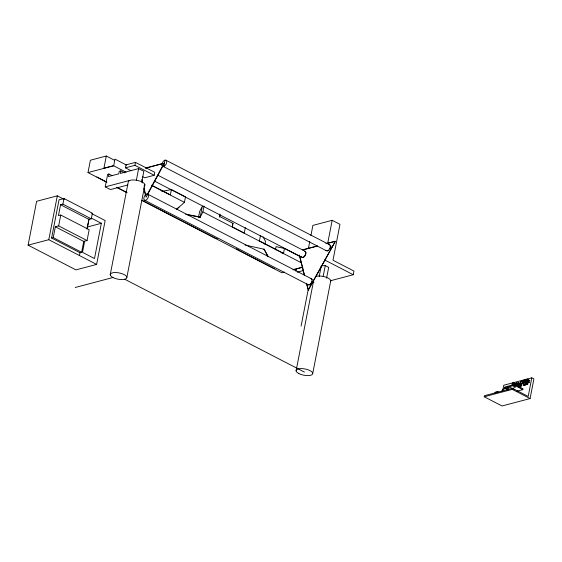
<?xml version="1.0" encoding="UTF-8"?>
<svg xmlns="http://www.w3.org/2000/svg" width="562" height="562" viewBox="0 0 562 562"><rect width="100%" height="100%" fill="white"/><g stroke="black" fill="none" stroke-linecap="round" stroke-linejoin="round"><path stroke-width="0.84" d="M517.7 383.944L517.686 384.52A0.857 0.485 -62.7 0 0 517.911 384.78C520.363 383.432 517.265 386.565 517.314 384.331C517.082 381.099 521.48 382.912 517.7 383.944L520.18 385.23L521.634 384.605M91.711 213.609L105.15 220.55L96.622 264.414L75.933 269.879L28.1 245.165L36.628 201.301L57.31 195.836L64.216 199.405M28.1 245.165L48.789 239.7L57.31 195.836M51.599 238.049L59.031 199.826L63.977 198.519L92.379 213.195L91.29 218.822L88.972 219.433L60.57 204.758L58.448 215.639L60.766 215.028L89.168 229.703L87.061 240.564L83.752 241.435L55.35 226.76L53.242 237.614L51.599 238.049L80.001 252.724L81.645 252.289L83.752 241.435M55.35 226.76L58.659 225.889L60.766 215.028M60.57 204.758L62.881 204.147L63.977 198.519M106.689 182.236L87.995 172.583L90.398 160.219L106.295 156.018L114.585 160.303M79.453 255.541L80.001 252.724M84.665 241.168L82.488 252.345L94.493 258.548L101.35 223.297L91.592 218.26M87.005 229.127L89.007 218.815M87.18 228.643L88.972 219.433M106.295 156.018L103.928 168.2L113.714 165.614M127.827 184.975L110.44 189.57L105.227 186.879L107.665 174.339L108.937 174.002L111.915 175.541M108.937 174.002L108.438 176.58L118.751 173.855L119.249 171.277L120.816 170.862L124.539 172.787M87.995 172.583L113.679 165.797L114.978 159.109L126.647 165.137M120.816 170.862L120.317 173.44L138.631 168.607L143.837 171.298L141.701 182.292M130.89 170.651L125.438 167.827L126.014 164.877L135.484 162.376L154.761 172.33L154.185 175.288L144.715 177.789L142.558 176.679M110.208 274.825L128.199 182.25A8.479 3.189 11 0 1 138.287 180.585A8.479 3.189 11 0 1 143.97 186.177M125.438 167.827L134.908 165.326L135.484 162.376M136.327 180.444L138.631 168.607M126.886 277.263L144.877 184.687M163.795 166.317A3.393 1.932 -62.7 0 0 166.703 161.617A3.393 1.932 -62.7 0 0 163.416 161.245A3.393 1.932 -62.7 0 0 162.755 166.197L163.795 166.317L164.996 160.142M176.594 209.345L184.434 202.355L185.502 196.833L171.41 189.556L170.377 194.888L151.656 185.214M179.004 207.195L176.63 209.162M198.477 217.41L199.608 211.607L202.313 206.268L200.177 217.227L186.451 214.551M200.177 217.227L202.882 211.888L204.034 205.987M220.079 214.038L219.609 216.461L233.026 223.395L232.345 226.907L244.259 233.061L245.32 227.617M219.566 217.129L219.875 215.513M260.494 235.457L259.433 240.901L283.529 253.35L284.477 248.481L276.061 246.62L275.429 249.865M268.158 256.785L263.964 249.015L267.772 255.836M264.871 244.351L265.475 241.238L263.002 236.813M295.9 271.151L296.364 268.776L302.061 267.273M308.419 248.418L309.746 241.597M310.905 235.633L312.894 225.404L332.177 220.311L339.968 224.336L332.992 260.241L353.969 271.081L353.259 274.734L330.484 280.747M301.099 326.086L308.095 290.076L335.31 241.365L308.348 290.203L306.381 283.276M296.09 370.864L313.589 280.867M319.174 276.637L321.274 265.833L325.265 265.601L328.679 267.364L326.578 278.169M327.702 243.325L332.177 220.311M323.164 276.406L325.265 265.601M312.767 373.301L330.765 280.726M484.219 396.779L484.43 395.697L512.481 388.293L528.203 396.414L531.821 377.826L533.9 378.9L530.078 398.57L502.028 405.982L484.219 396.779L512.27 389.368L530.078 398.57M495.529 393.337L495.825 391.826L496.892 391.545L498.41 392.325M501.992 391.686L502.442 389.389L506.369 388.356M502.618 391.145L503.77 385.23L531.821 377.826M504.662 387.921L504.831 387.035L514.644 384.443L514.476 385.328L504.662 387.921L507.507 389.389M507.198 390.091L507.781 387.099M508.434 389.761L509.017 386.768L514.708 389.712M511.947 385.335L512.382 383.094L513.998 382.673L515.853 383.628M513.998 382.673L512.656 383.446L512.453 384.492L513.654 384.176L514.89 384.815M512.27 389.368L512.481 388.293M513.654 384.176L512.361 384.935M515.164 385.293L515.403 383.439L514.125 383.579C514.005 384.085 516.295 383.544 514.111 384.633M516.113 385.687L517.054 384.745L516.26 385.265A0.752 0.429 -62.7 0 1 516.007 385.082C518.199 381.24 515.923 382.329 515.628 385.3M518.789 386.937L519.534 386.031L517.033 384.752M519.787 385.883L520.581 386.466L521.417 385.532L518.923 384.26M526.081 383.818L525.484 385.103L523.011 383.825L523.735 380.102L525.351 379.673L524.009 380.446L523.805 381.493L525.041 382.139M523.011 383.825L523.714 381.935L524.922 381.619L526.784 382.582M516.977 391.194L522.829 389.649L523.004 388.763L512.656 383.446M524.922 381.619L525.006 381.177L523.805 381.493M525.744 380.987L526.945 380.664L529.425 381.949L528.132 382.708L527.423 384.598L524.95 383.312L525.674 379.589L527.289 379.16L529.769 380.439L528.421 381.212L525.948 379.933L525.744 380.987L528.217 382.265M524.95 383.312L525.653 381.422L526.861 381.106L529.341 382.385M526.861 381.106L526.945 380.664M525.948 379.933L527.289 379.16M527.423 384.598L527.718 383.101M232.366 224.976L233.026 223.395M513.654 385.272L513.921 384.815M525.21 384.19L524.142 385.504L523.11 385.328M146.015 167.89L161.905 163.69A3.393 1.932 -62.7 0 0 162.509 166.071L147.504 194.08L311.334 278.731M524.641 384.626L524.149 385.103M519.534 386.031L519.028 386.459M521.417 385.532L520.658 386.052M143.802 187.947L145.347 194.663L146.464 193.988L147.75 194.213A3.393 1.932 -62.7 0 1 148.171 197.374A3.393 1.932 -62.7 0 1 145.579 200.276L145.017 200.332A3.393 1.932 -62.7 0 1 143.844 198.231A3.393 1.932 -62.7 0 1 145.509 194.852L147.272 194.059M145.425 168.242L161.315 164.041M105.227 186.879L129.239 180.535M86.998 227.09L101.35 223.297M75.196 287.491L112.948 277.523A8.479 3.189 11 0 0 126.71 278.078A8.479 3.189 11 0 0 115.976 272.535A8.479 3.189 11 0 0 112.948 277.523M302.419 249.858L317.481 245.882M325.855 243.669L335.057 241.238M303.501 249.767L316.891 246.233M326.936 243.578L335.31 241.365M302.56 257.579L303.066 257.445M293.961 269.409L295.563 268.987M284.449 272.099L281.906 272.767L141.729 200.346M292.935 269.858L302.763 267.259M297.235 272.191L302.883 270.694M528.147 380.867L529.769 380.439M494.736 392.803L495.143 392.697M497.792 392.037L498.761 392.227M161.793 191.396L171.41 189.556M310.322 278.633L310.849 278.576A3.393 1.932 -62.7 0 1 311.875 281.485A3.393 1.932 -62.7 0 1 309.156 284.786L308.594 284.85A3.393 1.932 -62.7 0 1 307.737 284.337M308.847 284.976L309.409 284.92A3.393 1.932 -62.7 0 0 311.636 282.827M185.629 214.192L200.213 217.044M217.29 238.681L215.604 238.309L177.234 218.485M281.843 252.977L283.529 253.35M245.025 245.018L263.929 249.205M237.986 249.444L236.314 249.008L244.962 253.476M162.509 166.071L326.332 250.715M166.029 160.261L329.613 244.779M332.311 246.795L330.456 247.287A3.393 1.932 -62.7 0 0 330.224 245.278M161.905 163.69L164.392 163.233L146.148 197.199L144.244 188.909M324.646 259.953L353.259 274.734M157.838 175.196L305.061 251.263M134.908 165.326L154.185 175.288M154.564 181.133L301.78 257.199M284.477 248.481L300.024 256.511M113.679 165.797L126.12 172.225M151.775 185.481L184.434 202.355M202.882 211.888L301.387 262.777M527.205 379.603L529.678 380.881M524.009 380.446L525.863 381.408M525.653 381.422L528.132 382.708M523.714 381.935L524.957 382.574M525.308 383.221L527.788 384.499M523.37 383.734L525.849 385.012M303.164 270.519L304.274 274.052M519.105 383.579L521.585 384.858M518.838 384.766L521.318 386.045M516.956 385.272L519.428 386.558M514.476 385.328L522.829 389.649M312.472 281.323L314.003 282.11M144.532 200.177L308.109 284.695M96.833 176.946L106.864 182.123M116.889 187.301L126.914 192.485M142.053 200.304L158.027 208.558M158.786 208.952L176.468 218.084M245.678 253.848L274.397 268.685M116.812 187.469L126.935 192.696M62.881 204.147L91.29 218.822M58.659 225.889L87.061 240.564M53.242 237.614L81.645 252.289M48.789 239.7L96.622 264.414M124.743 279.244L304.428 372.086M299.483 255.078L301.499 263.051M301.71 263.894L303.199 269.802M306.627 283.403L308.348 290.203M299.307 255.218L304.449 275.626M141.877 179.552L142.65 182.91M316.23 276.307A8.479 3.189 11 0 1 326.227 277.256A8.479 3.189 11 0 1 330.589 281.541M330.224 248.102A3.393 1.932 -62.7 0 1 329.859 248.903M328.222 250.701A3.393 1.932 -62.7 0 1 327.618 250.961M311.587 278.857A3.393 1.932 -62.7 0 1 312.198 279.75M312.219 281.204A3.393 1.932 -62.7 0 1 311.994 282.019M305.672 251.762A3.393 1.932 -62.7 0 1 305.307 255.387A3.393 1.932 -62.7 0 1 302.511 257.494M328.573 244.66A3.393 1.932 -62.7 0 1 329.81 248.383A3.393 1.932 -62.7 0 1 325.967 250.35M304.576 251.095A3.393 1.932 -62.7 0 1 304.829 255.64A3.393 1.932 -62.7 0 1 301.183 256.286M515.031 385.167A0.941 0.351 11 0 1 515.263 385.237M523.053 381.261C522.344 387.822 517.869 381.724 522.632 380.446A1.574 0.892 -62.7 0 1 523.018 380.959L523.053 381.261M522.674 381.528C521.1 388.209 519.78 378.858 522.674 381.528M518.874 382.982L517.771 383.586L518.368 382.708L518.874 382.982M298.836 373.561A8.479 3.189 11 0 0 312.591 374.116A8.479 3.189 11 0 0 301.864 368.574A8.479 3.189 11 0 0 298.836 373.561M513.956 387.014A0.941 0.351 11 0 0 515.48 387.077A0.941 0.351 11 0 0 514.293 386.459A0.941 0.351 11 0 0 513.956 387.014"/></g></svg>
